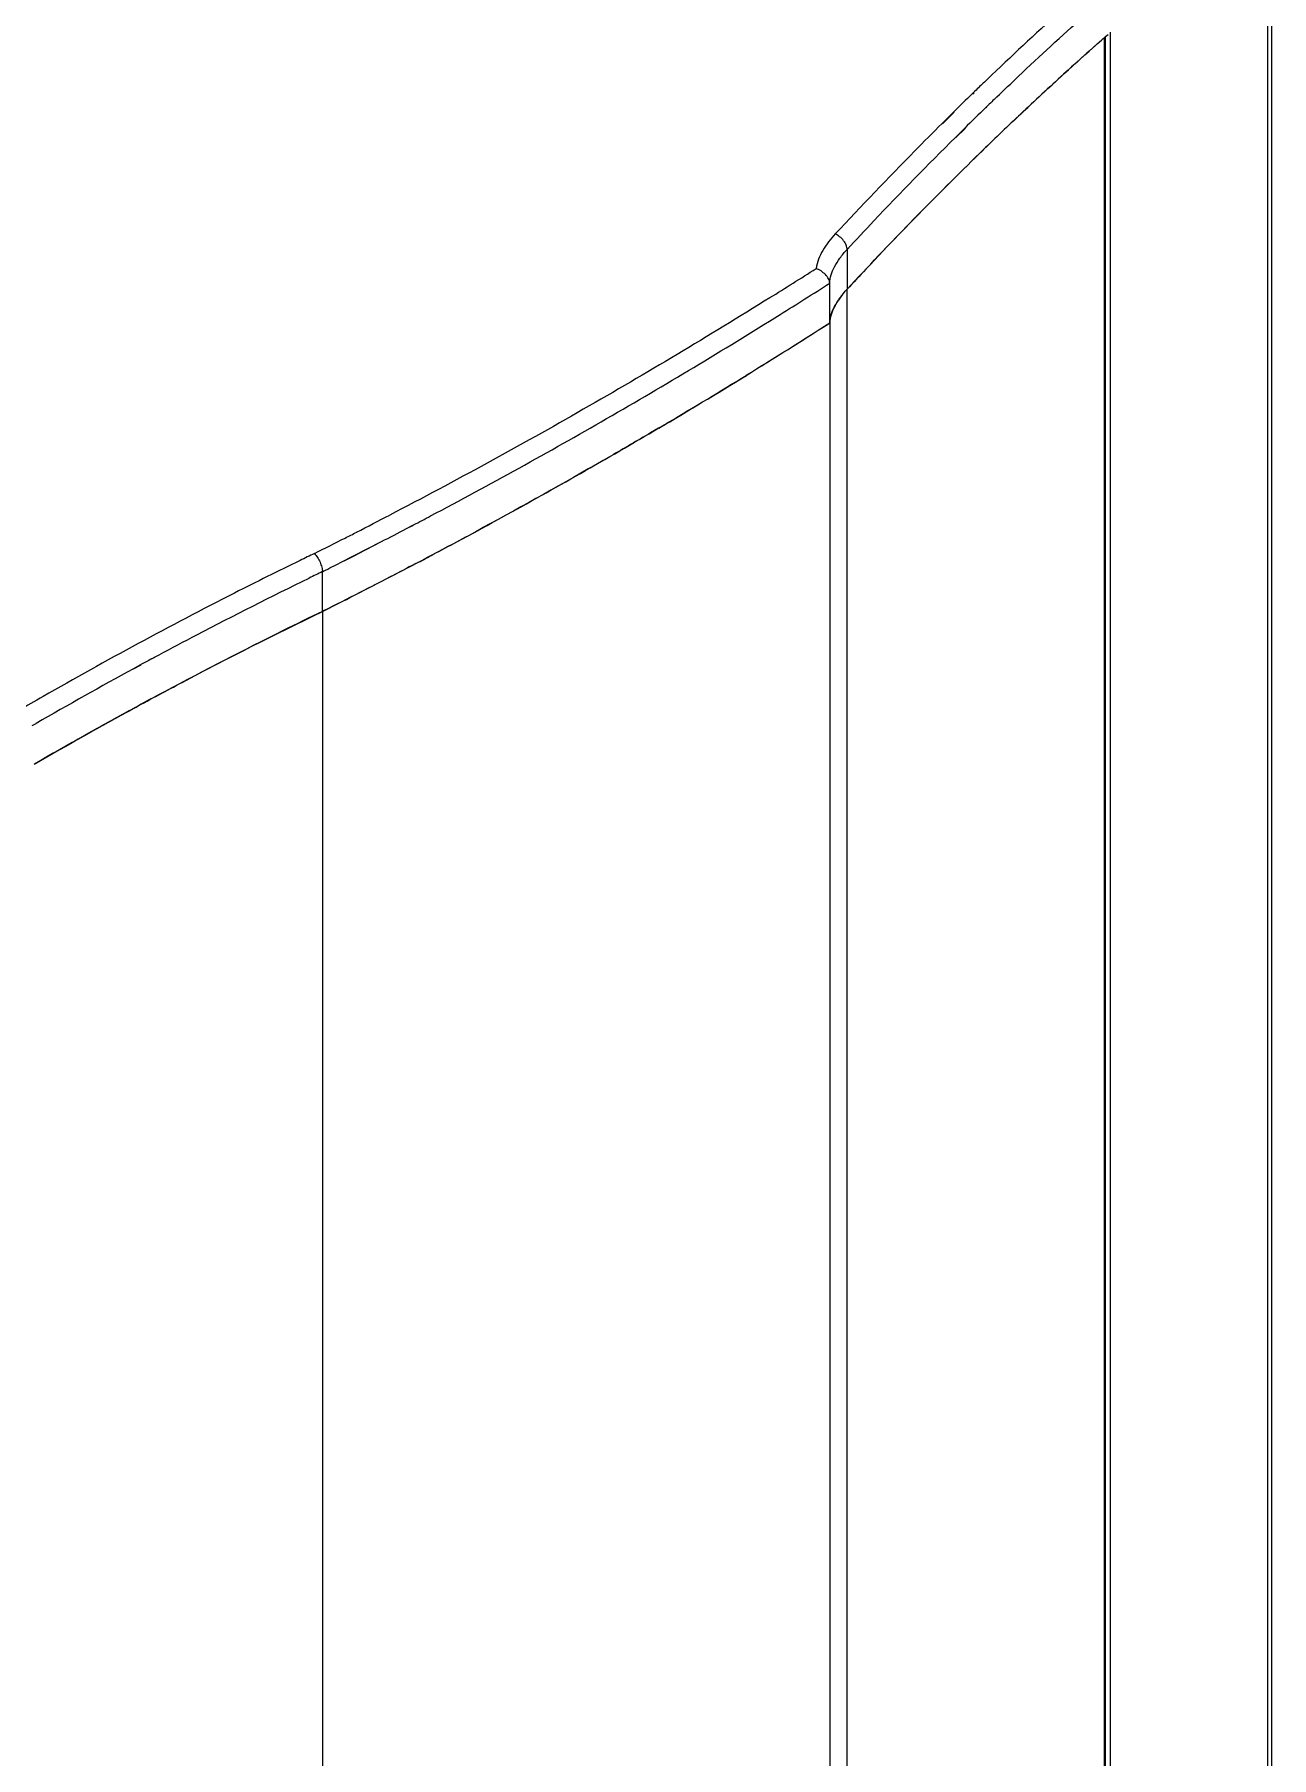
# Model space of a CAD drawing. Header units: millimetres. Extents: x 1177 to 2959, y 93 to 1353.
# Drawn here: x 2672.1 to 2768.8, y 1068.1 to 1202.8 of the extents above; entities that cross this region are included whole.
import ezdxf

# ---------------------------------------------------------------- set-up
doc = ezdxf.new("R2010")
doc.units = ezdxf.units.MM
doc.header["$LTSCALE"] = 0.1
doc.layers.get('0').update_dxf_attribs({"lineweight": 13})

msp = doc.modelspace()

# ---------------------------------------------------------------- linework, layer by layer
for p, q in [((2768.52, 1214.47), (2768.52, 586.59)), ((2768.85, 1214.8), (2768.85, 586.9)), ((2755.87, 1202.66), (2756.06, 1202.83)), ((2756.26, 574.89), (2756.26, 1203)), ((2755.75, 1202.55), (2755.75, 572.52)), ((2755.87, 572.76), (2755.87, 1202.66)), ((2745.55, 1198.29), (2745.44, 1198.19)), ((2745.59, 1198.27), (2745.48, 1198.17)), ((2743.41, 1196.19), (2743.08, 1195.86)), ((2744.02, 1196.74), (2743.1, 1195.85)), ((2743.63, 1196.41), (2743.41, 1196.19)), ((2743.98, 1196.76), (2743.63, 1196.41)), ((2746.49, 1197.11), (2746.56, 1197.17)), ((2746.53, 1197.09), (2746.59, 1197.15)), ((2744.12, 1194.78), (2744.46, 1195.11)), ((2744.15, 1194.77), (2744.88, 1195.48)), ((2744.46, 1195.11), (2744.85, 1195.5)), ((2735.65, 1186.02), (2735.65, 1182.91)), ((2734.29, 1180.27), (2734.29, 1183.38)), ((2735.65, 549.77), (2735.65, 1182.91)), ((2734.29, 1180.27), (2734.19, 1180.21)), ((2734.29, 1180.27), (2734.19, 1180.21)), ((2734.29, 1180.27), (2734.29, 547.13)), ((2720.91, 1172.05), (2720.28, 1171.68)), ((2701.2, 1164.2), (2701.74, 1164.49)), ((2701.2, 1164.2), (2701.74, 1164.48)), ((2707.78, 1164.6), (2707, 1164.17)), ((2696.02, 1161.55), (2699.23, 1163.19)), ((2697.44, 1162.26), (2698, 1162.54)), ((2698, 1162.54), (2698.64, 1162.87)), ((2698.64, 1162.87), (2699.24, 1163.18)), ((2696.03, 1161.54), (2696.48, 1161.77)), ((2696.48, 1161.77), (2697.1, 1162.08)), ((2697.1, 1162.08), (2697.44, 1162.26)), ((2694.62, 1160.83), (2694.7, 1160.88)), ((2694.62, 1160.83), (2694.71, 1160.88)), ((2694.62, 1157.72), (2694.62, 1160.83)), ((2694.75, 1157.79), (2694.62, 1157.72)), ((2694.75, 1157.79), (2694.62, 1157.72)), ((2694.62, 1157.72), (2694.62, 524.58)), ((2681.25, 1154.01), (2681.85, 1154.33)), ((2681.59, 1154.19), (2681.85, 1154.33)), ((2679.83, 1153.24), (2680.43, 1153.57)), ((2679.84, 1153.23), (2680.44, 1153.56)), ((2681.26, 1154.01), (2681.59, 1154.19)), ((2682.28, 1151.45), (2681.86, 1151.22)), ((2671.93, 1148.8), (2672.22, 1148.97))]:
    msp.add_line(p, q)
for points in [[(2720.9, 1172.06), (2720.46, 1171.79), (2720.28, 1171.69)], [(2707.77, 1164.61), (2707.22, 1164.3), (2706.99, 1164.18)], [(2682.28, 1151.45), (2682.16, 1151.39), (2681.86, 1151.22)]]:
    msp.add_lwpolyline(points)
for centre, radius, start, end in [((2914.89, 1021.73), 240.88, 131.3513, 131.9367), ((2938.96, 998.77), 277.88, 133.8929, 134.1091), ((2937.47, 1000.32), 275.73, 133.7012, 133.8929), ((2941.65, 996), 281.74, 134.141, 134.5557), ((2940.6, 996.78), 278.94, 133.8484, 134.0777), ((2943.34, 993.95), 282.88, 134.0964, 134.5621), ((2940.63, 993.69), 278.94, 133.2754, 134.1074), ((2947.91, 986.16), 289.42, 134.1042, 134.7231), ((2951.53, 982.5), 294.56, 134.7223, 135.1714), ((2954.47, 979.58), 298.71, 135.1721, 136.6924), ((2497.71, 1553.49), 437.72, 301.993, 302.5506), ((2953.69, 980.31), 297.64, 136.6914, 137.1016), ((2503.96, 1543.6), 427.56, 301.9819, 302.5957), ((2739.74, 1178.87), 5.74, 146.1824, 147.4007), ((2501.43, 1544.5), 432.3, 301.5695, 302.5918), ((2503.14, 1541.76), 429.07, 301.5685, 302.5805), ((2494.72, 1555.4), 445.11, 300.5426, 301.573), ((2511.02, 1528.46), 409.37, 297.0656, 297.4747), ((2507.12, 1535.36), 418.84, 297.6882, 297.8958), ((2512.74, 1525.12), 405.62, 296.9221, 297.0651), ((2511.54, 1526.91), 409.3, 297.2957, 297.605), ((2502.2, 1541.5), 429.32, 297.9254, 298.4906), ((2514.11, 1522.42), 402.59, 296.5395, 296.9224), ((2833.36, 872.55), 321.48, 115.6911, 115.9117), ((2521.92, 1506.56), 386.46, 296.5573, 296.7764), ((2506.64, 1533.16), 419.87, 297.7452, 297.9235), ((2827.99, 883.65), 307.6, 115.6947, 115.9081), ((2846.41, 847.8), 347.91, 118.6068, 120.0435), ((2843.79, 852.56), 342.48, 118.3325, 118.4901), ((2844.63, 851.13), 345.69, 119.8112, 120.1751), ((2843.73, 849.58), 342.34, 118.2189, 118.5743), ((2845.98, 845.45), 347.03, 118.5754, 120.0726), ((2846.4, 844.7), 347.9, 118.5762, 120.0671)]:
    msp.add_arc(centre, radius, start, end)
for points, knots in [([(2754.53, 1206.61), (2753.89, 1206.04), (2751.33, 1203.76), (2748.83, 1201.43), (2746.97, 1199.66)], [0, 0, 0, 0, 0.251269, 1, 1, 1, 1]), ([(2747.36, 1197.94), (2747.92, 1198.48), (2750.16, 1200.61), (2752.43, 1202.71), (2754.15, 1204.24)], [0, 0, 0, 0, 0.253572, 1, 1, 1, 1]), ([(2735.65, 1182.91), (2738.92, 1186.43), (2745.49, 1193.18), (2752.4, 1199.61), (2755.87, 1202.66)], [0, 0, 0, 0, 0.509327, 1, 1, 1, 1]), ([(2753.91, 1200.92), (2753.54, 1200.58), (2752.03, 1199.22), (2750.53, 1197.83), (2749.41, 1196.78)], [0, 0, 0, 0, 0.247239, 1, 1, 1, 1]), ([(2743.08, 1195.86), (2742.36, 1195.15), (2739.54, 1192.32), (2736.77, 1189.42), (2734.73, 1187.23)], [0, 0, 0, 0, 0.25125, 1, 1, 1, 1]), ([(2735.65, 1186.02), (2736.34, 1186.77), (2739.12, 1189.73), (2741.96, 1192.64), (2744.12, 1194.78)], [0, 0, 0, 0, 0.250698, 1, 1, 1, 1]), ([(2734.73, 1187.23), (2734.36, 1186.83), (2733.71, 1186.01), (2733.3, 1185.03), (2733.22, 1184.53)], [0, 0, 0, 0, 0.517388, 1, 1, 1, 1]), ([(2735.65, 1186.02), (2735.65, 1186.13), (2735.59, 1186.38), (2735.39, 1186.72), (2735.09, 1187.02), (2734.85, 1187.17), (2734.73, 1187.23)], [0, 0, 0, 0, 0.204263, 0.465649, 0.747388, 1, 1, 1, 1]), ([(2734.29, 1183.38), (2734.31, 1183.83), (2734.55, 1184.53), (2735.09, 1185.37), (2735.45, 1185.81), (2735.65, 1186.02)], [0, 0, 0, 0, 0.441397, 0.706981, 1, 1, 1, 1]), ([(2734.29, 1183.38), (2734.29, 1183.5), (2734.21, 1183.75), (2733.96, 1184.07), (2733.62, 1184.35), (2733.36, 1184.48), (2733.22, 1184.53)], [0, 0, 0, 0, 0.211841, 0.462536, 0.732962, 1, 1, 1, 1]), ([(2734.29, 1180.27), (2734.31, 1180.72), (2734.55, 1181.42), (2735.09, 1182.26), (2735.45, 1182.7), (2735.65, 1182.91)], [0, 0, 0, 0, 0.441397, 0.706981, 1, 1, 1, 1]), ([(2735.65, 1182.91), (2735.58, 1182.84), (2735.34, 1182.57), (2735.12, 1182.28), (2734.97, 1182.06)], [0, 0, 0, 0, 0.260807, 1, 1, 1, 1]), ([(2729.62, 1182.25), (2724.81, 1179.25), (2715.01, 1173.39), (2704.99, 1167.91), (2699.89, 1165.26)], [0, 0, 0, 0, 0.496621, 1, 1, 1, 1]), ([(2734.9, 1181.96), (2734.81, 1181.82), (2734.51, 1181.3), (2734.31, 1180.7), (2734.29, 1180.27)], [0, 0, 0, 0, 0.281384, 1, 1, 1, 1]), ([(2703.08, 1165.19), (2707.72, 1167.64), (2716.92, 1172.73), (2725.94, 1178.14), (2730.41, 1180.94)], [0, 0, 0, 0, 0.498528, 1, 1, 1, 1]), ([(2703.25, 1162.17), (2707.39, 1164.36), (2715.63, 1168.91), (2723.73, 1173.7), (2727.75, 1176.17)], [0, 0, 0, 0, 0.498142, 1, 1, 1, 1]), ([(2720.28, 1171.68), (2719.24, 1171.07), (2715.1, 1168.66), (2710.93, 1166.32), (2707.78, 1164.6)], [0, 0, 0, 0, 0.25079, 1, 1, 1, 1]), ([(2692.88, 1161.71), (2691.16, 1160.88), (2684.37, 1157.5), (2677.69, 1153.89), (2672.77, 1151.07)], [0, 0, 0, 0, 0.252191, 1, 1, 1, 1]), ([(2693.99, 1162.25), (2694.08, 1162.16), (2694.25, 1161.94), (2694.44, 1161.58), (2694.57, 1161.2), (2694.62, 1160.95), (2694.62, 1160.83)], [0, 0, 0, 0, 0.245295, 0.516197, 0.778474, 1, 1, 1, 1]), ([(2694.62, 1157.72), (2695.33, 1158.08), (2698.23, 1159.54), (2701.1, 1161.03), (2703.25, 1162.17)], [0, 0, 0, 0, 0.247501, 1, 1, 1, 1]), ([(2702.11, 1161.56), (2701.49, 1161.24), (2699.05, 1159.96), (2696.59, 1158.71), (2694.75, 1157.79)], [0, 0, 0, 0, 0.252055, 1, 1, 1, 1]), ([(2681.85, 1154.33), (2682.83, 1154.86), (2686.71, 1156.92), (2690.63, 1158.9), (2693.59, 1160.33)], [0, 0, 0, 0, 0.252242, 1, 1, 1, 1]), ([(2679.99, 1150.22), (2681.21, 1150.88), (2686.03, 1153.47), (2690.93, 1155.95), (2694.62, 1157.72)], [0, 0, 0, 0, 0.252676, 1, 1, 1, 1]), ([(2694.62, 1157.72), (2693.59, 1157.23), (2689.44, 1155.2), (2685.34, 1153.09), (2682.28, 1151.45)], [0, 0, 0, 0, 0.247231, 1, 1, 1, 1])]:
    msp.add_open_spline(points, degree=3, knots=knots)

doc.saveas('drawing.dxf')
